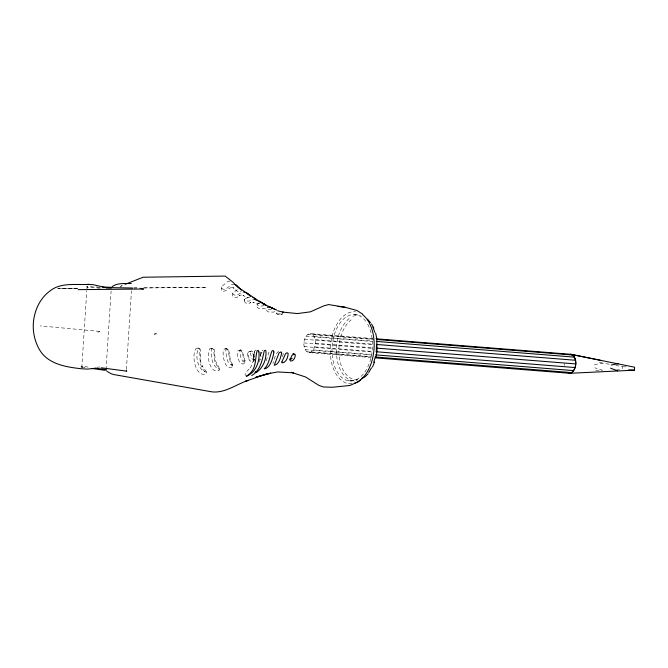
<?xml version="1.0" encoding="UTF-8"?>
<svg xmlns="http://www.w3.org/2000/svg" width="668" height="668" viewBox="0 0 668 668"><rect width="100%" height="100%" fill="white"/><g stroke="black" fill="none" stroke-linecap="round" stroke-linejoin="round"><path stroke-width="0.5" stroke-dasharray="3.34 2.5" d="M247.611 353.055C247.26 356.436 249.673 364.177 254.283 361.021L254.508 360.244C254.967 357.054 251.26 347.569 247.611 353.055L249.757 360.678M82.264 367.625L81.855 366.957L86.765 290.772M86.823 289.745L87.533 285.871M106.028 369.671L111.097 291.073M126.394 369.471L131.479 290.797M622.643 368.719L622.776 366.74L615.913 365.479M206.621 371.976L202.245 365.947L202.546 366.431L200.934 362.874L200.308 358.482L200.425 349.456L198.947 348.011L196.242 348.345C190.831 354.307 195.407 378.447 206.395 373.729L206.312 372.218C197.135 369.788 195.131 355.409 198.329 348.128L198.947 348.011M219.43 368.561L215.255 360.353L214.244 349.564L212.725 348.162L209.969 348.571C205.794 353.831 209.568 374.606 219.129 370.381L219.104 368.819C211.597 366.991 211.055 355.568 211.28 349.331L212.725 348.162M232.823 364.636L232.422 365.346C226.26 364.227 226.26 354.541 225.717 349.656L227.128 348.546C231.203 352.145 228.389 360.378 232.823 364.636L232.422 366.924C224.431 370.673 222.736 355.643 223.17 350.566L224.339 348.955L227.128 348.546M260.061 303.439L257.656 303.84L256.988 304.541L257.021 306.913L258.583 308.466L266.332 308.85L268.219 307.464M270.123 307.731C266.114 305.426 265.096 310.787 268.286 311.923L273.73 312.131L275.475 310.795M371.299 357.539L309.059 352.604L306.896 351.811C302.32 347.143 303.021 338.392 307.956 334.234L310.211 333.566L375.566 338.76M309.059 352.604L311.305 351.936C316.24 347.777 316.949 339.027 312.373 334.359L310.211 333.566M240.806 349.957L238.134 350.55L236.998 352.161L237.85 358.065L240.071 363.091L243.052 364.077L244.688 363.267L245.231 361.071L242.033 350.616A2.012 1.495 61.5 0 0 239.762 350.433L240.388 356.244L242.843 361.371A2.012 1.202 39 0 0 245.114 361.555L245.231 361.071M230.076 281.028L227.045 281.954L221.985 286.388L221.517 288.192C226.026 292.317 229.349 284.075 233.883 284.109M259.092 361.931L261.489 351.284L262.992 349.949M237.315 289.695L233.299 292.45L232.873 294.07C236.497 297.644 240.096 292.008 243.87 291.924M248.179 297.176L244.847 298.98C242.801 302.896 248.154 305.201 250.842 302.387L249.957 302.579L254.141 302.746L253.289 302.412L257.172 303.973L259.418 302.729M82.055 366.365L80.92 367.108L82.097 367.049L82.381 366.273L89.971 367.342M282.272 356.679L283.574 353.397L284.743 352.462M283.324 312.173L282.314 314.127L281.32 314.645L277.738 314.494L276.702 313.818L276.193 310.779M244.847 298.98L244.488 300.608L244.697 299.473L244.897 300.024C247.694 302.629 251.51 300.041 254.491 299.373M266.206 360.829L269.229 351.351L270.315 350.349M232.873 292.885C230.518 298.028 237.299 298.93 239.912 295.273L239.019 295.473L241.449 294.997L243.795 295.665L242.943 295.314L247.402 297.986L250.024 296.876M221.551 286.881C219.697 296.383 229.066 287.925 232.364 286.998L231.462 287.223L234.109 288.159L233.257 287.808C235.361 289.186 238.409 294.196 241.156 290.989M97.971 332.447L98.363 331.996M349.197 318.461C337.423 328.856 334.768 346.258 337.415 361.071C339.135 370.214 346.133 383.031 357.188 380.476M255.786 350.024L254.341 351.435L253.414 360.904L254.341 351.435L253.297 360.411L252.103 364.736L250.049 368.151L250.408 367.751L245.298 372.969L245.056 374.305L245.682 375.608M244.204 360.812L244.713 360.603M231.813 364.319L232.289 364.135M278.656 351.385C275.082 353.639 274.339 359.735 272.945 363.476M352.871 316.265L356.679 315.229M98.772 331.687L99.924 331.37M594.361 364.578L603.162 363.141L610.026 364.402M99.582 331.386L40.239 325.892M264.194 305.577C261.906 305.977 258.541 306.904 256.988 304.541M249.682 351.293L251.343 351.042A2.021 1.486 60 0 1 253.03 352.328L254.85 358.783M97.002 367.283L99.858 366.957M271.433 309.384L268.452 309.242L266.532 308.123M595.639 370.765L601.693 370.364M616.614 369.88L619.603 369.796M77.597 288.409L57.907 288.743L77.647 288.518M97.277 288.083L100.384 288.033M57.916 288.76L77.697 288.576M133.901 288.058L137.023 288.033M143.269 287.975L206.754 287.39L143.177 287.858M133.8 287.925L136.923 287.9M279.717 314.002L276.702 313.818L282.272 314.102M100.158 287.799L88.017 287.616L86.539 286.689L97.294 286.998M210.988 348.228L212.199 348.245L213.693 349.823L214.653 361.446L219.271 369.638M622.776 366.74L626.718 366.891M348.212 380.752L354.332 381.036M239.144 350.216C244.496 351.034 242.066 359.075 244.889 362.524M312.373 334.359L375.658 339.377M307.956 334.234L372.276 339.336M314.119 336.472L372.218 341.089M305.961 336.238L372.352 341.515M315.187 339.594L373.278 344.204M304.524 339.294L372.986 344.73M315.405 343.252L372.46 347.777M303.865 342.918L372.326 348.354M314.745 346.876L372.836 351.493M304.082 346.575L372.552 352.011M313.309 349.932L371.4 354.541M305.142 349.698L371.533 354.967M311.305 351.936L371.475 356.712M306.896 351.811L371.208 356.921M197.277 347.995L199.34 348.671C200.776 357.188 197.945 366.857 206.495 373.028M225.358 348.638L227.454 349.281C229.8 354.624 228.715 361.188 232.581 366.164M354.407 314.536L360.469 315.371M81.788 367.024L86.765 367.726M599.33 362.298L603.162 363.141M602.703 370.297L594.745 367.809M259.944 359.392L260.938 359.86M241.332 350.6L242 350.959M227.579 349.289L228.214 349.665M260.879 352.704L261.806 353.272M260.161 353.255L261.196 356.954M564.218 363.576L564.577 365.513M87.024 286.656L87.141 287.399M367.709 324.256A33.3 20.14 -85.5 0 1 356.153 379.733A33.3 20.14 -85.5 0 1 333.015 340.054A33.3 20.14 -85.5 0 1 367.149 323.295M351.986 383.683A36.089 21.835 -85.5 0 1 345.815 382.956C338.425 379.841 334.384 372.343 332.163 365.029A36.089 21.835 -85.5 0 1 334.802 328.289A36.089 21.835 -85.5 0 1 355.593 311.831M357.856 379.666A31.588 19.113 -85.5 0 1 339.16 356.378A31.588 19.113 -85.5 0 1 351.126 319.863M254.717 359.275A2.021 1.227 40 0 1 251.878 358.549L250.066 352.094A2.021 1.486 60 0 1 251.352 351.042M260.361 352.687A2.021 1.419 52.8 0 1 262.015 352.437M122.002 285.67L120.449 286.547L123.179 285.061L122.002 285.67"/><path stroke-width="1" d="M376.301 350.433L376.527 344.17M569.37 373.312L634.408 370.164L634.6 367.2L571.708 354.516A9.536 5.77 -85.5 0 0 570.597 354.291L376.602 338.843M376.159 356.37L377.053 350.466L376.785 338.609L375.633 333.107M375.449 357.873L569.437 373.27L571.691 372.61C576.626 368.452 577.327 359.701 572.752 355.034L570.589 354.24L600.415 360.261M373.738 362.482L375.358 356.612M372.452 367.108L374.606 361.989M106.237 287.891L111.297 287.975L111.556 287.457M368.694 372.468L371.491 367.834M255.585 371.608C253.723 373.754 257.489 372.093 258.032 371.149C263.868 366.239 266.557 358.307 265.914 350.859L265.413 350.316L264.311 350.683C262.098 359.877 260.921 369.955 251.719 375.541M105.703 369.988L106.028 369.671L106.212 370.222M368.126 373.813L364.811 376.986L361.497 378.672M360.453 380.025L358.44 381.754L349.815 385.486L332.338 387.265L323.279 386.964L318.686 385.294L305.618 376.994L291.482 372.385M112.024 286.722C117.551 282.556 124.799 283.791 131.237 283.491M125.083 284.317L143.152 277.228L225.141 276.084L232.965 282.188L237.432 286.989L241.557 290.062L236.664 285.169L234.81 284.468M154.341 334.175L156.212 333.566M294.079 353.881L291.824 355.585L290.021 359.877L290.388 361.004C293.636 361.53 295.481 357.263 295.264 354.574L293.027 353.848M611.22 365.029L618.134 363.726M256.813 376.886L270.699 373.195L265.739 374.18L245.49 381.294L247.953 380.434C236.155 384.384 224.932 393.377 211.881 391.849L113.877 374.573L111.088 373.746L106.88 371.258M255.844 377.236L268.82 373.562L277.704 371.942L293.636 372.861L291.649 372.31M132.556 288.008L106.421 287.557M94.898 368.36L87.299 369.112L81.488 368.761C65.99 367.058 47.595 364.202 39.203 349.205C34.544 340.839 32.548 331.261 33.458 321.717C34.703 309.944 40.113 298.204 49.791 291.098C60.813 282.105 76.077 285.161 89.111 284.376L86.915 284.468L92.752 284.601L105.444 287.49M78.156 289.645L143.236 289.019M102.304 287.09L110.32 287.24M628.496 369.938L634.408 370.164M277.537 310.762L283.324 312.173L282.764 312.106L297.469 313.568L310.403 311.831L323.821 305.869L328.598 304.566L345.039 307.255L356.837 310.453L362.799 314.236M376.694 339.461L572.752 355.034M376.368 341.415L574.505 357.146M376.393 344.454L575.565 360.269M376.61 348.111L575.783 363.926M375.95 351.735L575.123 367.55M375.55 354.867L573.687 370.606M375.625 357.046L571.691 372.61M507.104 367.709L509.183 367.876M275.75 309.701L271.124 307.773M337.95 306.42L345.039 307.255M101.235 367.792L126.778 371.157M91.733 368.435L104.659 370.272M94.981 368.068L106.028 369.671M141.524 288.71L143.637 289.035M617.675 370.874L610.527 368.177M262.8 303.848L272.82 308.374L268.01 306.203M243.87 291.924L246.317 292.701L259.844 301.685L254.491 299.373M240.856 289.286C241.382 288.852 258.558 302.328 246.317 292.701M140.113 288.225L140.839 288.501M276.577 309.977L268.486 306.378M264.745 304.391L259.251 301.276L266.582 305.376M259.251 301.276L265.597 304.875M252.871 297.36L255.577 298.988M571.708 354.516L574.497 357.23A9.536 5.77 -85.5 0 1 574.781 368.486A9.536 5.77 -85.5 0 1 568.259 373.086M367.5 319.17L370.473 322.677M371.475 323.905L373.838 328.138M126.519 370.999L126.436 370.79M372.936 327.111L374.815 332.297M362.766 314.845A36.089 21.835 -85.5 0 1 364.294 316.139L365.981 317.926A36.089 21.835 -85.5 0 1 373.738 352.028A36.089 21.835 -85.5 0 1 358.182 381.503M357.322 381.987A36.089 21.835 -85.5 0 1 354.666 383.098M293.194 353.648A2.021 1.453 -47.2 0 1 293.695 354.683M292.183 358.273A2.021 1.369 -39.9 0 1 289.67 359.017M258.933 351.952C259.952 361.639 255.794 372.594 246.325 376.293C256.863 369.788 254.65 360.971 257.071 350.708L258.24 350.408L258.933 351.952M281.854 361.922L282.138 362.899C286.313 362.649 288.175 356.871 288.133 353.347L287.023 352.746L285.57 353.664L281.854 361.922M273.913 352.003C272.945 357.497 270.557 368.143 264.244 368.878C269.346 364.01 269.429 356.762 272.076 350.809L273.312 350.566L273.913 352.003M281.687 353.297C280.426 357.438 279.391 364.394 274.239 365.287L279.099 352.838L281.069 351.886L281.687 353.297"/></g></svg>
